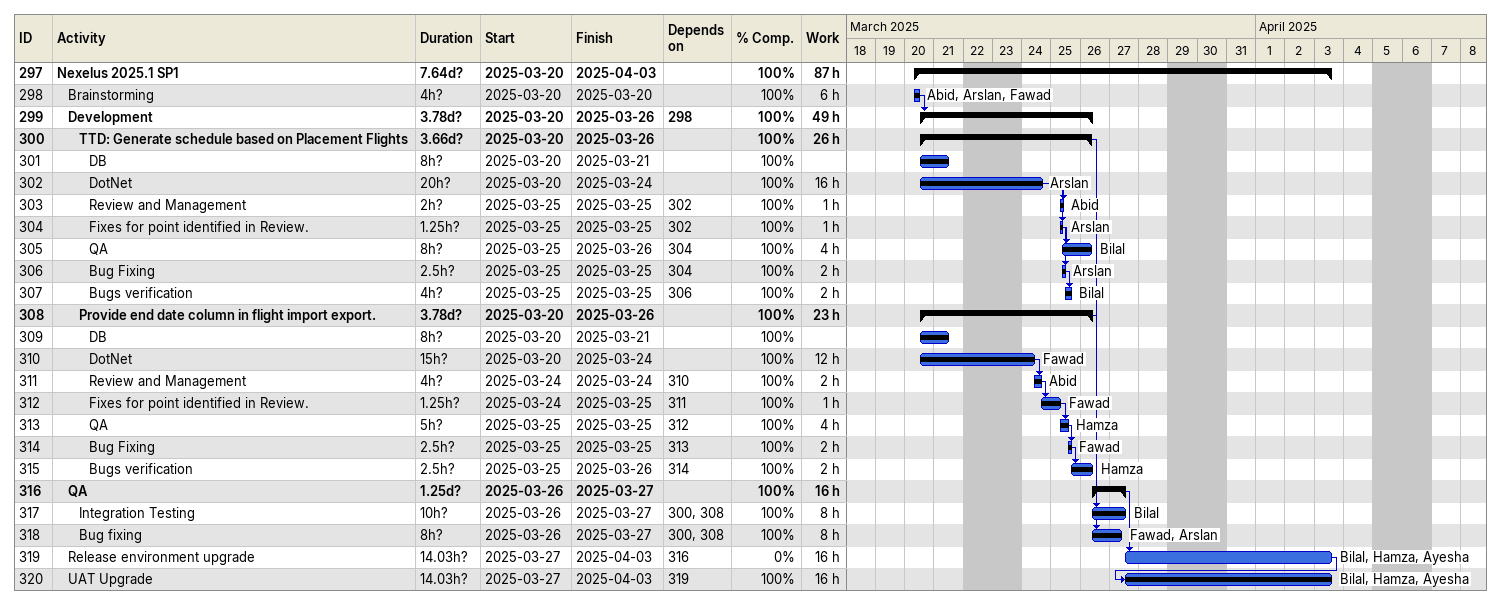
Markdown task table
| ID | Level | Task | Duration | Start | Finish | Predecessors | Resources | % complete | Work (h) |
|---|---|---|---|---|---|---|---|---|---|
| 297 | 1 | **Nexelus 2025.1 SP1** | 7.64d? | 2025-03-20 | 2025-04-03 |  |  | 100 | 87 |
| 298 | 2 | Brainstorming | 4h? | 2025-03-20 | 2025-03-20 |  | Abid, Arslan, Fawad | 100 | 6 |
| 299 | 2 | **Development** | 3.78d? | 2025-03-20 | 2025-03-26 | 298 |  | 100 | 49 |
| 300 | 3 | **TTD: Generate schedule based on Placement Flights** | 3.66d? | 2025-03-20 | 2025-03-26 |  |  | 100 | 26 |
| 301 | 4 | DB | 8h? | 2025-03-20 | 2025-03-21 |  |  | 100 |  |
| 302 | 4 | DotNet | 20h? | 2025-03-20 | 2025-03-24 |  | Arslan | 100 | 16 |
| 303 | 4 | Review and Management | 2h? | 2025-03-25 | 2025-03-25 | 302 | Abid | 100 | 1 |
| 304 | 4 | Fixes for point identified in Review. | 1.25h? | 2025-03-25 | 2025-03-25 | 302 | Arslan | 100 | 1 |
| 305 | 4 | QA | 8h? | 2025-03-25 | 2025-03-26 | 304 | Bilal | 100 | 4 |
| 306 | 4 | Bug Fixing | 2.5h? | 2025-03-25 | 2025-03-25 | 304 | Arslan | 100 | 2 |
| 307 | 4 | Bugs verification | 4h? | 2025-03-25 | 2025-03-25 | 306 | Bilal | 100 | 2 |
| 308 | 3 | **Provide end date column in flight import export.** | 3.78d? | 2025-03-20 | 2025-03-26 |  |  | 100 | 23 |
| 309 | 4 | DB | 8h? | 2025-03-20 | 2025-03-21 |  |  | 100 |  |
| 310 | 4 | DotNet | 15h? | 2025-03-20 | 2025-03-24 |  | Fawad | 100 | 12 |
| 311 | 4 | Review and Management | 4h? | 2025-03-24 | 2025-03-24 | 310 | Abid | 100 | 2 |
| 312 | 4 | Fixes for point identified in Review. | 1.25h? | 2025-03-24 | 2025-03-25 | 311 | Fawad | 100 | 1 |
| 313 | 4 | QA | 5h? | 2025-03-25 | 2025-03-25 | 312 | Hamza | 100 | 4 |
| 314 | 4 | Bug Fixing | 2.5h? | 2025-03-25 | 2025-03-25 | 313 | Fawad | 100 | 2 |
| 315 | 4 | Bugs verification | 2.5h? | 2025-03-25 | 2025-03-26 | 314 | Hamza | 100 | 2 |
| 316 | 2 | **QA** | 1.25d? | 2025-03-26 | 2025-03-27 |  |  | 100 | 16 |
| 317 | 3 | Integration Testing | 10h? | 2025-03-26 | 2025-03-27 | 300, 308 | Bilal | 100 | 8 |
| 318 | 3 | Bug fixing | 8h? | 2025-03-26 | 2025-03-27 | 300, 308 | Fawad, Arslan | 100 | 8 |
| 319 | 2 | Release environment upgrade | 14.03h? | 2025-03-27 | 2025-04-03 | 316 | Bilal, Hamza, Ayesha | 0 | 16 |
| 320 | 2 | UAT Upgrade | 14.03h? | 2025-03-27 | 2025-04-03 | 319 | Bilal, Hamza, Ayesha | 100 | 16 |
